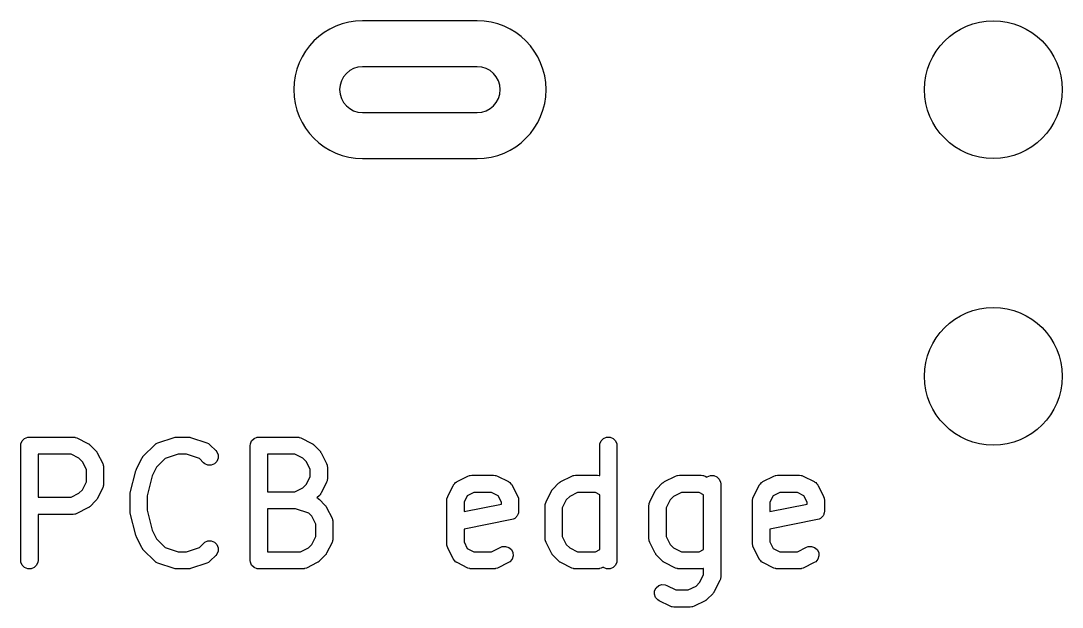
# Model space of a CAD drawing. Header units: inches. Extents: x 1.65 to 4.85, y -4.53 to -1.63.
# Drawn here: x 3.2134 to 3.5709, y -4.2722 to -4.0709 of the extents above; entities that cross this region are included whole.
import ezdxf

# ---------------------------------------------------------------- set-up
doc = ezdxf.new("R2010")
doc.units = ezdxf.units.IN
doc.header["$MEASUREMENT"] = 0
doc.layers.add('BLACK', color=250, linetype='CONTINUOUS')

msp = doc.modelspace()

# ---------------------------------------------------------------- linework, layer by layer
at = {"layer": 'BLACK', "linetype": 'CONTINUOUS'}
for p, q in [((3.37008, -4.07087), (3.33071, -4.07087)), ((3.37008, -4.08661), (3.33071, -4.08661)), ((3.33071, -4.10236), (3.37008, -4.10236)), ((3.33071, -4.11811), (3.37008, -4.11811)), ((3.21389, -4.21508), (3.21471, -4.21427)), ((3.21471, -4.21427), (3.21577, -4.21383)), ((3.21577, -4.21383), (3.21635, -4.21377)), ((3.21635, -4.21377), (3.23135, -4.21377)), ((3.23135, -4.21377), (3.23192, -4.21383)), ((3.23192, -4.21383), (3.23202, -4.21387)), ((3.23202, -4.21387), (3.23213, -4.21388)), ((3.23213, -4.21388), (3.23267, -4.21408)), ((3.23267, -4.21408), (3.23642, -4.21596)), ((3.26041, -4.2158), (3.26603, -4.21392)), ((3.26603, -4.21392), (3.26632, -4.21386)), ((3.26632, -4.21386), (3.26639, -4.21383)), ((3.26639, -4.21383), (3.26649, -4.21382)), ((3.26649, -4.21382), (3.2666, -4.2138)), ((3.2666, -4.2138), (3.26667, -4.2138)), ((3.26667, -4.2138), (3.26697, -4.21377)), ((3.26697, -4.21377), (3.27072, -4.21377)), ((3.27072, -4.21377), (3.27101, -4.2138)), ((3.27101, -4.2138), (3.27109, -4.2138)), ((3.27109, -4.2138), (3.27119, -4.21382)), ((3.27119, -4.21382), (3.27129, -4.21383)), ((3.27129, -4.21383), (3.27136, -4.21386)), ((3.27136, -4.21386), (3.27165, -4.21392)), ((3.27165, -4.21392), (3.27727, -4.2158)), ((3.29263, -4.21508), (3.29345, -4.21427)), ((3.29345, -4.21427), (3.29451, -4.21383)), ((3.29451, -4.21383), (3.29509, -4.21377)), ((3.29509, -4.21377), (3.30821, -4.21377)), ((3.30821, -4.21377), (3.30879, -4.21383)), ((3.30879, -4.21383), (3.30889, -4.21387)), ((3.30889, -4.21387), (3.30899, -4.21388)), ((3.30899, -4.21388), (3.30953, -4.21408)), ((3.30953, -4.21408), (3.31328, -4.21596)), ((3.41262, -4.21508), (3.41343, -4.21427)), ((3.41343, -4.21427), (3.4145, -4.21383)), ((3.4145, -4.21383), (3.41565, -4.21383)), ((3.41565, -4.21383), (3.41671, -4.21427)), ((3.41671, -4.21427), (3.41753, -4.21508)), ((3.2134, -4.21673), (3.21345, -4.21615)), ((3.2134, -4.2561), (3.2134, -4.21673)), ((3.21345, -4.21615), (3.21389, -4.21508)), ((3.23642, -4.21596), (3.23666, -4.21611)), ((3.23666, -4.21611), (3.23674, -4.21614)), ((3.23674, -4.21614), (3.23682, -4.21621)), ((3.23682, -4.21621), (3.23691, -4.21627)), ((3.23691, -4.21627), (3.23696, -4.21633)), ((3.23696, -4.21633), (3.23718, -4.21651)), ((3.23718, -4.21651), (3.23906, -4.21839)), ((3.2555, -4.22026), (3.25925, -4.21651)), ((3.25925, -4.21651), (3.2597, -4.21614)), ((3.2597, -4.21614), (3.2598, -4.2161)), ((3.2598, -4.2161), (3.25988, -4.21603)), ((3.25988, -4.21603), (3.26041, -4.2158)), ((3.27727, -4.2158), (3.2778, -4.21603)), ((3.2778, -4.21603), (3.27788, -4.2161)), ((3.27788, -4.2161), (3.27798, -4.21614)), ((3.27798, -4.21614), (3.27843, -4.21651)), ((3.27843, -4.21651), (3.2803, -4.21839)), ((3.29214, -4.21673), (3.29219, -4.21615)), ((3.29214, -4.2561), (3.29214, -4.21673)), ((3.29219, -4.21615), (3.29263, -4.21508)), ((3.31328, -4.21596), (3.31353, -4.21611)), ((3.31353, -4.21611), (3.3136, -4.21614)), ((3.3136, -4.21614), (3.31368, -4.21621)), ((3.31368, -4.21621), (3.31377, -4.21627)), ((3.31377, -4.21627), (3.31382, -4.21633)), ((3.31382, -4.21633), (3.31405, -4.21651)), ((3.31405, -4.21651), (3.31592, -4.21839)), ((3.41212, -4.21673), (3.41218, -4.21615)), ((3.41212, -4.22701), (3.41212, -4.21673)), ((3.41218, -4.21615), (3.41262, -4.21508)), ((3.41753, -4.21508), (3.41797, -4.21615)), ((3.41797, -4.21615), (3.41803, -4.21673)), ((3.41803, -4.21673), (3.41803, -4.2561)), ((3.23065, -4.21968), (3.2193, -4.21968)), ((3.2193, -4.21968), (3.2193, -4.23439)), ((3.23335, -4.22103), (3.23065, -4.21968)), ((3.23454, -4.22222), (3.23335, -4.22103)), ((3.23906, -4.21839), (3.23924, -4.21861)), ((3.23924, -4.21861), (3.2393, -4.21866)), ((3.2393, -4.21866), (3.23936, -4.21875)), ((3.23936, -4.21875), (3.23943, -4.21883)), ((3.23943, -4.21883), (3.23946, -4.21891)), ((3.23946, -4.21891), (3.23961, -4.21915)), ((3.23961, -4.21915), (3.24149, -4.2229)), ((3.25308, -4.22478), (3.25495, -4.22103)), ((3.25495, -4.22103), (3.25511, -4.22078)), ((3.25511, -4.22078), (3.25514, -4.22071)), ((3.25514, -4.22071), (3.2552, -4.22063)), ((3.2552, -4.22063), (3.25526, -4.22054)), ((3.25526, -4.22054), (3.25532, -4.22049)), ((3.25532, -4.22049), (3.2555, -4.22026)), ((3.26294, -4.22118), (3.26002, -4.2241)), ((3.26745, -4.21968), (3.26294, -4.22118)), ((3.27024, -4.21968), (3.26745, -4.21968)), ((3.27475, -4.22118), (3.27024, -4.21968)), ((3.27613, -4.22256), (3.27475, -4.22118)), ((3.2803, -4.21839), (3.28067, -4.21883)), ((3.28067, -4.21883), (3.28111, -4.2199)), ((3.28111, -4.22105), (3.28067, -4.22212)), ((3.28111, -4.2199), (3.28111, -4.22105)), ((3.30751, -4.21968), (3.29804, -4.21968)), ((3.29804, -4.21968), (3.29804, -4.23252)), ((3.31021, -4.22103), (3.30751, -4.21968)), ((3.31141, -4.22222), (3.31021, -4.22103)), ((3.31592, -4.21839), (3.31611, -4.21861)), ((3.31611, -4.21861), (3.31617, -4.21866)), ((3.31617, -4.21866), (3.31622, -4.21875)), ((3.31622, -4.21875), (3.31629, -4.21883)), ((3.31629, -4.21883), (3.31632, -4.21891)), ((3.31632, -4.21891), (3.31648, -4.21915)), ((3.31648, -4.21915), (3.31835, -4.2229)), ((3.23589, -4.22492), (3.23454, -4.22222)), ((3.23589, -4.22915), (3.23589, -4.22492)), ((3.24149, -4.2229), (3.24169, -4.22344)), ((3.24169, -4.22344), (3.2417, -4.22355)), ((3.2417, -4.22355), (3.24174, -4.22365)), ((3.24174, -4.22365), (3.2418, -4.22422)), ((3.2418, -4.22422), (3.2418, -4.22985)), ((3.25287, -4.22532), (3.25296, -4.22508)), ((3.25296, -4.22508), (3.25305, -4.22484)), ((3.25305, -4.22484), (3.25306, -4.22482)), ((3.25306, -4.22482), (3.25308, -4.22478)), ((3.26002, -4.2241), (3.2585, -4.22713)), ((3.27657, -4.22293), (3.27613, -4.22256)), ((3.27764, -4.22337), (3.27657, -4.22293)), ((3.27879, -4.22337), (3.27764, -4.22337)), ((3.27986, -4.22293), (3.27879, -4.22337)), ((3.28067, -4.22212), (3.27986, -4.22293)), ((3.31276, -4.22492), (3.31141, -4.22222)), ((3.31276, -4.22728), (3.31276, -4.22492)), ((3.31835, -4.2229), (3.31856, -4.22344)), ((3.31856, -4.22344), (3.31857, -4.22355)), ((3.31857, -4.22355), (3.31861, -4.22365)), ((3.31861, -4.22365), (3.31866, -4.22422)), ((3.31866, -4.22422), (3.31866, -4.22797)), ((3.25098, -4.23288), (3.25285, -4.22538)), ((3.25285, -4.22538), (3.25287, -4.22534)), ((3.25287, -4.22534), (3.25287, -4.22532)), ((3.2585, -4.22713), (3.2568, -4.23396)), ((3.31141, -4.22997), (3.31276, -4.22728)), ((3.31856, -4.22875), (3.31835, -4.22929)), ((3.31857, -4.22865), (3.31856, -4.22875)), ((3.31861, -4.22855), (3.31857, -4.22865)), ((3.31866, -4.22797), (3.31861, -4.22855)), ((3.36313, -4.22908), (3.36688, -4.22721)), ((3.36688, -4.22721), (3.36742, -4.227)), ((3.36742, -4.227), (3.36753, -4.22699)), ((3.36753, -4.22699), (3.36763, -4.22695)), ((3.36763, -4.22695), (3.3682, -4.2269)), ((3.3682, -4.2269), (3.3757, -4.2269)), ((3.3757, -4.2269), (3.37628, -4.22695)), ((3.37628, -4.22695), (3.37638, -4.22699)), ((3.37638, -4.22699), (3.37648, -4.227)), ((3.37648, -4.227), (3.37702, -4.22721)), ((3.37702, -4.22721), (3.38077, -4.22908)), ((3.39875, -4.22908), (3.4025, -4.22721)), ((3.4025, -4.22721), (3.40304, -4.227)), ((3.40304, -4.227), (3.40315, -4.22699)), ((3.40315, -4.22699), (3.40325, -4.22695)), ((3.40325, -4.22695), (3.40382, -4.2269)), ((3.40382, -4.2269), (3.41132, -4.2269)), ((3.41132, -4.2269), (3.4119, -4.22695)), ((3.4119, -4.22695), (3.412, -4.22699)), ((3.412, -4.22699), (3.4121, -4.227)), ((3.4121, -4.227), (3.41212, -4.22701)), ((3.43438, -4.22908), (3.43812, -4.22721)), ((3.43812, -4.22721), (3.43867, -4.227)), ((3.43867, -4.227), (3.43877, -4.22699)), ((3.43877, -4.22699), (3.43887, -4.22695)), ((3.43887, -4.22695), (3.43945, -4.2269)), ((3.43945, -4.2269), (3.44694, -4.2269)), ((3.44694, -4.2269), (3.44752, -4.22695)), ((3.44752, -4.22695), (3.44762, -4.22699)), ((3.44762, -4.22699), (3.44772, -4.227)), ((3.44772, -4.227), (3.44826, -4.22721)), ((3.44826, -4.22721), (3.44891, -4.22753)), ((3.44891, -4.22753), (3.44905, -4.22739)), ((3.44905, -4.22739), (3.45012, -4.22695)), ((3.45012, -4.22695), (3.45127, -4.22695)), ((3.45127, -4.22695), (3.45233, -4.22739)), ((3.45233, -4.22739), (3.45315, -4.22821)), ((3.45315, -4.22821), (3.45359, -4.22927)), ((3.46812, -4.22908), (3.47187, -4.22721)), ((3.47187, -4.22721), (3.47241, -4.227)), ((3.47241, -4.227), (3.47252, -4.22699)), ((3.47252, -4.22699), (3.47261, -4.22695)), ((3.47261, -4.22695), (3.47319, -4.2269)), ((3.47319, -4.2269), (3.48069, -4.2269)), ((3.48069, -4.2269), (3.48127, -4.22695)), ((3.48127, -4.22695), (3.48136, -4.22699)), ((3.48136, -4.22699), (3.48147, -4.227)), ((3.48147, -4.227), (3.48201, -4.22721)), ((3.48201, -4.22721), (3.48576, -4.22908)), ((3.23335, -4.23305), (3.23454, -4.23185)), ((3.23454, -4.23185), (3.23589, -4.22915)), ((3.24149, -4.23117), (3.23961, -4.23492)), ((3.24169, -4.23063), (3.24149, -4.23117)), ((3.2417, -4.23052), (3.24169, -4.23063)), ((3.24174, -4.23042), (3.2417, -4.23052)), ((3.2418, -4.22985), (3.24174, -4.23042)), ((3.30751, -4.23252), (3.31021, -4.23117)), ((3.31021, -4.23117), (3.31141, -4.22997)), ((3.31835, -4.22929), (3.31648, -4.23304)), ((3.35994, -4.23415), (3.36181, -4.2304)), ((3.36181, -4.2304), (3.36187, -4.23031)), ((3.36187, -4.23031), (3.36189, -4.23026)), ((3.36189, -4.23026), (3.36194, -4.2302)), ((3.36194, -4.2302), (3.36212, -4.22991)), ((3.36212, -4.22991), (3.3624, -4.22967)), ((3.3624, -4.22967), (3.36264, -4.22939)), ((3.36264, -4.22939), (3.36294, -4.22921)), ((3.36294, -4.22921), (3.36299, -4.22916)), ((3.36299, -4.22916), (3.36304, -4.22914)), ((3.36304, -4.22914), (3.36313, -4.22908)), ((3.38077, -4.22908), (3.38087, -4.22914)), ((3.38087, -4.22914), (3.38091, -4.22916)), ((3.38091, -4.22916), (3.38097, -4.22921)), ((3.38097, -4.22921), (3.38126, -4.22939)), ((3.38126, -4.22939), (3.38151, -4.22967)), ((3.38151, -4.22967), (3.38179, -4.22991)), ((3.38179, -4.22991), (3.38197, -4.2302)), ((3.38197, -4.2302), (3.38202, -4.23026)), ((3.38202, -4.23026), (3.38203, -4.23031)), ((3.38203, -4.23031), (3.38209, -4.2304)), ((3.38209, -4.2304), (3.38397, -4.23415)), ((3.39368, -4.23603), (3.39556, -4.23228)), ((3.39556, -4.23228), (3.39572, -4.23203)), ((3.39572, -4.23203), (3.39575, -4.23196)), ((3.39575, -4.23196), (3.39581, -4.23188)), ((3.39581, -4.23188), (3.39587, -4.23179)), ((3.39587, -4.23179), (3.39593, -4.23174)), ((3.39593, -4.23174), (3.39611, -4.23151)), ((3.39611, -4.23151), (3.39799, -4.22964)), ((3.39799, -4.22964), (3.39821, -4.22945)), ((3.39821, -4.22945), (3.39826, -4.22939)), ((3.39826, -4.22939), (3.39835, -4.22933)), ((3.39835, -4.22933), (3.39843, -4.22927)), ((3.39843, -4.22927), (3.39851, -4.22924)), ((3.39851, -4.22924), (3.39875, -4.22908)), ((3.4293, -4.23603), (3.43118, -4.23228)), ((3.43118, -4.23228), (3.43134, -4.23203)), ((3.43134, -4.23203), (3.43137, -4.23196)), ((3.43137, -4.23196), (3.43143, -4.23188)), ((3.43143, -4.23188), (3.43149, -4.23179)), ((3.43149, -4.23179), (3.43155, -4.23174)), ((3.43155, -4.23174), (3.43173, -4.23151)), ((3.43173, -4.23151), (3.43361, -4.22964)), ((3.43361, -4.22964), (3.43383, -4.22945)), ((3.43383, -4.22945), (3.43389, -4.22939)), ((3.43389, -4.22939), (3.43397, -4.22933)), ((3.43397, -4.22933), (3.43406, -4.22927)), ((3.43406, -4.22927), (3.43413, -4.22924)), ((3.43413, -4.22924), (3.43438, -4.22908)), ((3.45359, -4.22927), (3.45365, -4.22985)), ((3.45365, -4.22985), (3.45365, -4.26172)), ((3.46493, -4.23415), (3.4668, -4.2304)), ((3.4668, -4.2304), (3.46686, -4.23031)), ((3.46686, -4.23031), (3.46688, -4.23026)), ((3.46688, -4.23026), (3.46693, -4.2302)), ((3.46693, -4.2302), (3.46711, -4.22991)), ((3.46711, -4.22991), (3.46739, -4.22967)), ((3.46739, -4.22967), (3.46763, -4.22939)), ((3.46763, -4.22939), (3.46792, -4.22921)), ((3.46792, -4.22921), (3.46798, -4.22916)), ((3.46798, -4.22916), (3.46802, -4.22914)), ((3.46802, -4.22914), (3.46812, -4.22908)), ((3.48576, -4.22908), (3.48586, -4.22914)), ((3.48586, -4.22914), (3.4859, -4.22916)), ((3.4859, -4.22916), (3.48596, -4.22921)), ((3.48596, -4.22921), (3.48625, -4.22939)), ((3.48625, -4.22939), (3.48649, -4.22967)), ((3.48649, -4.22967), (3.48677, -4.22991)), ((3.48677, -4.22991), (3.48696, -4.2302)), ((3.48696, -4.2302), (3.487, -4.23026)), ((3.487, -4.23026), (3.48702, -4.23031)), ((3.48702, -4.23031), (3.48708, -4.2304)), ((3.48708, -4.2304), (3.48896, -4.23415)), ((3.2193, -4.23439), (3.23065, -4.23439)), ((3.23065, -4.23439), (3.23335, -4.23305)), ((3.23906, -4.23569), (3.23718, -4.23756)), ((3.23924, -4.23546), (3.23906, -4.23569)), ((3.2393, -4.23541), (3.23924, -4.23546)), ((3.23936, -4.23532), (3.2393, -4.23541)), ((3.23943, -4.23524), (3.23936, -4.23532)), ((3.23946, -4.23517), (3.23943, -4.23524)), ((3.23961, -4.23492), (3.23946, -4.23517)), ((3.25089, -4.23345), (3.25093, -4.23324)), ((3.2509, -4.2335), (3.25089, -4.23345)), ((3.25089, -4.2336), (3.2509, -4.2335)), ((3.25089, -4.23922), (3.25089, -4.2336)), ((3.25093, -4.23324), (3.25095, -4.23302)), ((3.25095, -4.23302), (3.25096, -4.23298)), ((3.25096, -4.23298), (3.25098, -4.23288)), ((3.2568, -4.23396), (3.2568, -4.23886)), ((3.29804, -4.23252), (3.30751, -4.23252)), ((3.31592, -4.23381), (3.31506, -4.23468)), ((3.31506, -4.23468), (3.3153, -4.23478)), ((3.3153, -4.23478), (3.31538, -4.23485)), ((3.31538, -4.23485), (3.31548, -4.23489)), ((3.31548, -4.23489), (3.31592, -4.23526)), ((3.31611, -4.23358), (3.31592, -4.23381)), ((3.31592, -4.23526), (3.3178, -4.23713)), ((3.31617, -4.23353), (3.31611, -4.23358)), ((3.31622, -4.23344), (3.31617, -4.23353)), ((3.31629, -4.23336), (3.31622, -4.23344)), ((3.31632, -4.23329), (3.31629, -4.23336)), ((3.31648, -4.23304), (3.31632, -4.23329)), ((3.35963, -4.23547), (3.35968, -4.2349)), ((3.35963, -4.25047), (3.35963, -4.23547)), ((3.35968, -4.2349), (3.35972, -4.2348)), ((3.35972, -4.2348), (3.35973, -4.23469)), ((3.35973, -4.23469), (3.35994, -4.23415)), ((3.36666, -4.23392), (3.36553, -4.23617)), ((3.3689, -4.2328), (3.36666, -4.23392)), ((3.37501, -4.2328), (3.3689, -4.2328)), ((3.37725, -4.23392), (3.37501, -4.2328)), ((3.37837, -4.23617), (3.37725, -4.23392)), ((3.38397, -4.23415), (3.38418, -4.23469)), ((3.38418, -4.23469), (3.38418, -4.2348)), ((3.38418, -4.2348), (3.38422, -4.2349)), ((3.38422, -4.2349), (3.38428, -4.23547)), ((3.38428, -4.23547), (3.38428, -4.23922)), ((3.39348, -4.23657), (3.39368, -4.23603)), ((3.40063, -4.23535), (3.39928, -4.23804)), ((3.40182, -4.23415), (3.40063, -4.23535)), ((3.40452, -4.2328), (3.40182, -4.23415)), ((3.41063, -4.2328), (3.40452, -4.2328)), ((3.41212, -4.23355), (3.41063, -4.2328)), ((3.41212, -4.2524), (3.41212, -4.23355)), ((3.4291, -4.23657), (3.4293, -4.23603)), ((3.43625, -4.23535), (3.4349, -4.23804)), ((3.43744, -4.23415), (3.43625, -4.23535)), ((3.44014, -4.2328), (3.43744, -4.23415)), ((3.44625, -4.2328), (3.44014, -4.2328)), ((3.44774, -4.23355), (3.44625, -4.2328)), ((3.44774, -4.2524), (3.44774, -4.23355)), ((3.46461, -4.23547), (3.46467, -4.2349)), ((3.46461, -4.25047), (3.46461, -4.23547)), ((3.46467, -4.2349), (3.46471, -4.2348)), ((3.46471, -4.2348), (3.46472, -4.23469)), ((3.46472, -4.23469), (3.46493, -4.23415)), ((3.47164, -4.23392), (3.47052, -4.23617)), ((3.47389, -4.2328), (3.47164, -4.23392)), ((3.47999, -4.2328), (3.47389, -4.2328)), ((3.48224, -4.23392), (3.47999, -4.2328)), ((3.48336, -4.23617), (3.48224, -4.23392)), ((3.48896, -4.23415), (3.48916, -4.23469)), ((3.48916, -4.23469), (3.48917, -4.2348)), ((3.48917, -4.2348), (3.48921, -4.2349)), ((3.48921, -4.2349), (3.48927, -4.23547)), ((3.48927, -4.23547), (3.48927, -4.23922)), ((3.23642, -4.23811), (3.23267, -4.23999)), ((3.23666, -4.23796), (3.23642, -4.23811)), ((3.23674, -4.23793), (3.23666, -4.23796)), ((3.23682, -4.23786), (3.23674, -4.23793)), ((3.23691, -4.23781), (3.23682, -4.23786)), ((3.23696, -4.23775), (3.23691, -4.23781)), ((3.23718, -4.23756), (3.23696, -4.23775)), ((3.2509, -4.23932), (3.25089, -4.23922)), ((3.25089, -4.23937), (3.2509, -4.23932)), ((3.25093, -4.23958), (3.25089, -4.23937)), ((3.25095, -4.2398), (3.25093, -4.23958)), ((3.2568, -4.23886), (3.2585, -4.24569)), ((3.30773, -4.23843), (3.29804, -4.23843)), ((3.29804, -4.23843), (3.29804, -4.25314)), ((3.31224, -4.23993), (3.30773, -4.23843)), ((3.3178, -4.23713), (3.31798, -4.23736)), ((3.31798, -4.23736), (3.31804, -4.23741)), ((3.31804, -4.23741), (3.3181, -4.2375)), ((3.3181, -4.2375), (3.31817, -4.23758)), ((3.31817, -4.23758), (3.3182, -4.23765)), ((3.3182, -4.23765), (3.31835, -4.2379)), ((3.31835, -4.2379), (3.32023, -4.24165)), ((3.36553, -4.23617), (3.36553, -4.23937)), ((3.36553, -4.23937), (3.37837, -4.2368)), ((3.37837, -4.2368), (3.37837, -4.23617)), ((3.38428, -4.23922), (3.38422, -4.2398)), ((3.39337, -4.23735), (3.39343, -4.23677)), ((3.39337, -4.2486), (3.39337, -4.23735)), ((3.39343, -4.23677), (3.39347, -4.23667)), ((3.39347, -4.23667), (3.39348, -4.23657)), ((3.39928, -4.23804), (3.39928, -4.2479)), ((3.42899, -4.23735), (3.42905, -4.23677)), ((3.42899, -4.2486), (3.42899, -4.23735)), ((3.42905, -4.23677), (3.42909, -4.23667)), ((3.42909, -4.23667), (3.4291, -4.23657)), ((3.4349, -4.23804), (3.4349, -4.2479)), ((3.47052, -4.23617), (3.47052, -4.23937)), ((3.47052, -4.23937), (3.48336, -4.2368)), ((3.48336, -4.2368), (3.48336, -4.23617)), ((3.48927, -4.23922), (3.48921, -4.2398)), ((3.23135, -4.2403), (3.2193, -4.2403)), ((3.2193, -4.2403), (3.2193, -4.2561)), ((3.23192, -4.24024), (3.23135, -4.2403)), ((3.23202, -4.2402), (3.23192, -4.24024)), ((3.23213, -4.2402), (3.23202, -4.2402)), ((3.23267, -4.23999), (3.23213, -4.2402)), ((3.25096, -4.23984), (3.25095, -4.2398)), ((3.25098, -4.23994), (3.25096, -4.23984)), ((3.25285, -4.24744), (3.25098, -4.23994)), ((3.31328, -4.24097), (3.31224, -4.23993)), ((3.31463, -4.24367), (3.31328, -4.24097)), ((3.32023, -4.24165), (3.32043, -4.24219)), ((3.32043, -4.24219), (3.32044, -4.2423)), ((3.32044, -4.2423), (3.32048, -4.2424)), ((3.32048, -4.2424), (3.32054, -4.24297)), ((3.32054, -4.24297), (3.32054, -4.2486)), ((3.38191, -4.24212), (3.36553, -4.24539)), ((3.38246, -4.24195), (3.38191, -4.24212)), ((3.3827, -4.24179), (3.38246, -4.24195)), ((3.38297, -4.24168), (3.3827, -4.24179)), ((3.38317, -4.24147), (3.38297, -4.24168)), ((3.38342, -4.24131), (3.38317, -4.24147)), ((3.38358, -4.24107), (3.38342, -4.24131)), ((3.38378, -4.24086), (3.38358, -4.24107)), ((3.38389, -4.24059), (3.38378, -4.24086)), ((3.38406, -4.24035), (3.38389, -4.24059)), ((3.38411, -4.24007), (3.38406, -4.24035)), ((3.38422, -4.2398), (3.38411, -4.24007)), ((3.48689, -4.24212), (3.47052, -4.24539)), ((3.48745, -4.24195), (3.48689, -4.24212)), ((3.48769, -4.24179), (3.48745, -4.24195)), ((3.48795, -4.24168), (3.48769, -4.24179)), ((3.48816, -4.24147), (3.48795, -4.24168)), ((3.4884, -4.24131), (3.48816, -4.24147)), ((3.48856, -4.24107), (3.4884, -4.24131)), ((3.48877, -4.24086), (3.48856, -4.24107)), ((3.48888, -4.24059), (3.48877, -4.24086)), ((3.48904, -4.24035), (3.48888, -4.24059)), ((3.4891, -4.24007), (3.48904, -4.24035)), ((3.48921, -4.2398), (3.4891, -4.24007)), ((3.2585, -4.24569), (3.26002, -4.24872)), ((3.31463, -4.2479), (3.31463, -4.24367)), ((3.36553, -4.24539), (3.36553, -4.24977)), ((3.47052, -4.24539), (3.47052, -4.24977)), ((3.25287, -4.24748), (3.25285, -4.24744)), ((3.25287, -4.2475), (3.25287, -4.24748)), ((3.25296, -4.24774), (3.25287, -4.2475)), ((3.25305, -4.24798), (3.25296, -4.24774)), ((3.25306, -4.248), (3.25305, -4.24798)), ((3.25308, -4.24804), (3.25306, -4.248)), ((3.25495, -4.25179), (3.25308, -4.24804)), ((3.26002, -4.24872), (3.26294, -4.25164)), ((3.27475, -4.25164), (3.27613, -4.25026)), ((3.27613, -4.25026), (3.27657, -4.24989)), ((3.27657, -4.24989), (3.27764, -4.24945)), ((3.27764, -4.24945), (3.27879, -4.24945)), ((3.27879, -4.24945), (3.27986, -4.24989)), ((3.27986, -4.24989), (3.28067, -4.25071)), ((3.31328, -4.2506), (3.31463, -4.2479)), ((3.32023, -4.24992), (3.31835, -4.25367)), ((3.32043, -4.24938), (3.32023, -4.24992)), ((3.32044, -4.24927), (3.32043, -4.24938)), ((3.32048, -4.24917), (3.32044, -4.24927)), ((3.32054, -4.2486), (3.32048, -4.24917)), ((3.36553, -4.24977), (3.36666, -4.25202)), ((3.39343, -4.24917), (3.39337, -4.2486)), ((3.39347, -4.24927), (3.39343, -4.24917)), ((3.39348, -4.24938), (3.39347, -4.24927)), ((3.39368, -4.24992), (3.39348, -4.24938)), ((3.39556, -4.25367), (3.39368, -4.24992)), ((3.39928, -4.2479), (3.40063, -4.2506)), ((3.42905, -4.24917), (3.42899, -4.2486)), ((3.42909, -4.24927), (3.42905, -4.24917)), ((3.4291, -4.24938), (3.42909, -4.24927)), ((3.4293, -4.24992), (3.4291, -4.24938)), ((3.43118, -4.25367), (3.4293, -4.24992)), ((3.4349, -4.2479), (3.43625, -4.2506)), ((3.47052, -4.24977), (3.47164, -4.25202)), ((3.25511, -4.25204), (3.25495, -4.25179)), ((3.25514, -4.25211), (3.25511, -4.25204)), ((3.2552, -4.25219), (3.25514, -4.25211)), ((3.25526, -4.25228), (3.2552, -4.25219)), ((3.25532, -4.25233), (3.25526, -4.25228)), ((3.2555, -4.25256), (3.25532, -4.25233)), ((3.25925, -4.25631), (3.2555, -4.25256)), ((3.26294, -4.25164), (3.26745, -4.25314)), ((3.26745, -4.25314), (3.27024, -4.25314)), ((3.27024, -4.25314), (3.27475, -4.25164)), ((3.28067, -4.25071), (3.28111, -4.25177)), ((3.28111, -4.25292), (3.28067, -4.25399)), ((3.28111, -4.25177), (3.28111, -4.25292)), ((3.29804, -4.25314), (3.30939, -4.25314)), ((3.30939, -4.25314), (3.31209, -4.25179)), ((3.31209, -4.25179), (3.31328, -4.2506)), ((3.31835, -4.25367), (3.3182, -4.25391)), ((3.35968, -4.25105), (3.35963, -4.25047)), ((3.35972, -4.25114), (3.35968, -4.25105)), ((3.35973, -4.25125), (3.35972, -4.25114)), ((3.35994, -4.25179), (3.35973, -4.25125)), ((3.36181, -4.25554), (3.35994, -4.25179)), ((3.36666, -4.25202), (3.3689, -4.25314)), ((3.3689, -4.25314), (3.37501, -4.25314)), ((3.37501, -4.25314), (3.37813, -4.25158)), ((3.37813, -4.25158), (3.37867, -4.25137)), ((3.37867, -4.25137), (3.37982, -4.25129)), ((3.37982, -4.25129), (3.38091, -4.25166)), ((3.38091, -4.25166), (3.38179, -4.25241)), ((3.38179, -4.25241), (3.3823, -4.25344)), ((3.3823, -4.25344), (3.38238, -4.25459)), ((3.39572, -4.25391), (3.39556, -4.25367)), ((3.40063, -4.2506), (3.40182, -4.25179)), ((3.40182, -4.25179), (3.40452, -4.25314)), ((3.40452, -4.25314), (3.41063, -4.25314)), ((3.41063, -4.25314), (3.41212, -4.2524)), ((3.43134, -4.25391), (3.43118, -4.25367)), ((3.43625, -4.2506), (3.43744, -4.25179)), ((3.43744, -4.25179), (3.44014, -4.25314)), ((3.44014, -4.25314), (3.44625, -4.25314)), ((3.44625, -4.25314), (3.44774, -4.2524)), ((3.46467, -4.25105), (3.46461, -4.25047)), ((3.46471, -4.25114), (3.46467, -4.25105)), ((3.46472, -4.25125), (3.46471, -4.25114)), ((3.46493, -4.25179), (3.46472, -4.25125)), ((3.4668, -4.25554), (3.46493, -4.25179)), ((3.47164, -4.25202), (3.47389, -4.25314)), ((3.47389, -4.25314), (3.47999, -4.25314)), ((3.47999, -4.25314), (3.48312, -4.25158)), ((3.48312, -4.25158), (3.48366, -4.25137)), ((3.48366, -4.25137), (3.48481, -4.25129)), ((3.48481, -4.25129), (3.4859, -4.25166)), ((3.4859, -4.25166), (3.48677, -4.25241)), ((3.48677, -4.25241), (3.48729, -4.25344)), ((3.48729, -4.25344), (3.48737, -4.25459)), ((3.21345, -4.25667), (3.2134, -4.2561)), ((3.21389, -4.25774), (3.21345, -4.25667)), ((3.21924, -4.25667), (3.2188, -4.25774)), ((3.2193, -4.2561), (3.21924, -4.25667)), ((3.2597, -4.25668), (3.25925, -4.25631)), ((3.2598, -4.25672), (3.2597, -4.25668)), ((3.25988, -4.25679), (3.2598, -4.25672)), ((3.26041, -4.25702), (3.25988, -4.25679)), ((3.26603, -4.2589), (3.26041, -4.25702)), ((3.27727, -4.25702), (3.27165, -4.2589)), ((3.2778, -4.25679), (3.27727, -4.25702)), ((3.27788, -4.25672), (3.2778, -4.25679)), ((3.27798, -4.25668), (3.27788, -4.25672)), ((3.27843, -4.25631), (3.27798, -4.25668)), ((3.2803, -4.25443), (3.27843, -4.25631)), ((3.28067, -4.25399), (3.2803, -4.25443)), ((3.29219, -4.25667), (3.29214, -4.2561)), ((3.29263, -4.25774), (3.29219, -4.25667)), ((3.31516, -4.25686), (3.31141, -4.25874)), ((3.3154, -4.25671), (3.31516, -4.25686)), ((3.31548, -4.25668), (3.3154, -4.25671)), ((3.31556, -4.25661), (3.31548, -4.25668)), ((3.31565, -4.25655), (3.31556, -4.25661)), ((3.3157, -4.25649), (3.31565, -4.25655)), ((3.31592, -4.25631), (3.3157, -4.25649)), ((3.3178, -4.25443), (3.31592, -4.25631)), ((3.31798, -4.25421), (3.3178, -4.25443)), ((3.31804, -4.25416), (3.31798, -4.25421)), ((3.3181, -4.25407), (3.31804, -4.25416)), ((3.31817, -4.25399), (3.3181, -4.25407)), ((3.3182, -4.25391), (3.31817, -4.25399)), ((3.36187, -4.25564), (3.36181, -4.25554)), ((3.36189, -4.25568), (3.36187, -4.25564)), ((3.36194, -4.25574), (3.36189, -4.25568)), ((3.36212, -4.25603), (3.36194, -4.25574)), ((3.3624, -4.25627), (3.36212, -4.25603)), ((3.36264, -4.25655), (3.3624, -4.25627)), ((3.36294, -4.25674), (3.36264, -4.25655)), ((3.36299, -4.25679), (3.36294, -4.25674)), ((3.36304, -4.2568), (3.36299, -4.25679)), ((3.36313, -4.25686), (3.36304, -4.2568)), ((3.36688, -4.25874), (3.36313, -4.25686)), ((3.38077, -4.25686), (3.37702, -4.25874)), ((3.38126, -4.25655), (3.38077, -4.25686)), ((3.38202, -4.25568), (3.38126, -4.25655)), ((3.38238, -4.25459), (3.38202, -4.25568)), ((3.39575, -4.25399), (3.39572, -4.25391)), ((3.39581, -4.25407), (3.39575, -4.25399)), ((3.39587, -4.25416), (3.39581, -4.25407)), ((3.39593, -4.25421), (3.39587, -4.25416)), ((3.39611, -4.25443), (3.39593, -4.25421)), ((3.39799, -4.25631), (3.39611, -4.25443)), ((3.39821, -4.25649), (3.39799, -4.25631)), ((3.39826, -4.25655), (3.39821, -4.25649)), ((3.39835, -4.25661), (3.39826, -4.25655)), ((3.39843, -4.25668), (3.39835, -4.25661)), ((3.39851, -4.25671), (3.39843, -4.25668)), ((3.39875, -4.25686), (3.39851, -4.25671)), ((3.4025, -4.25874), (3.39875, -4.25686)), ((3.41797, -4.25667), (3.41753, -4.25774)), ((3.41803, -4.2561), (3.41797, -4.25667)), ((3.43137, -4.25399), (3.43134, -4.25391)), ((3.43143, -4.25407), (3.43137, -4.25399)), ((3.43149, -4.25416), (3.43143, -4.25407)), ((3.43155, -4.25421), (3.43149, -4.25416)), ((3.43173, -4.25443), (3.43155, -4.25421)), ((3.43361, -4.25631), (3.43173, -4.25443)), ((3.43383, -4.25649), (3.43361, -4.25631)), ((3.43389, -4.25655), (3.43383, -4.25649)), ((3.43397, -4.25661), (3.43389, -4.25655)), ((3.43406, -4.25668), (3.43397, -4.25661)), ((3.43413, -4.25671), (3.43406, -4.25668)), ((3.43438, -4.25686), (3.43413, -4.25671)), ((3.43812, -4.25874), (3.43438, -4.25686)), ((3.46686, -4.25564), (3.4668, -4.25554)), ((3.46688, -4.25568), (3.46686, -4.25564)), ((3.46693, -4.25574), (3.46688, -4.25568)), ((3.46711, -4.25603), (3.46693, -4.25574)), ((3.46739, -4.25627), (3.46711, -4.25603)), ((3.46763, -4.25655), (3.46739, -4.25627)), ((3.46792, -4.25674), (3.46763, -4.25655)), ((3.46798, -4.25679), (3.46792, -4.25674)), ((3.46802, -4.2568), (3.46798, -4.25679)), ((3.46812, -4.25686), (3.46802, -4.2568)), ((3.47187, -4.25874), (3.46812, -4.25686)), ((3.48576, -4.25686), (3.48201, -4.25874)), ((3.48625, -4.25655), (3.48576, -4.25686)), ((3.487, -4.25568), (3.48625, -4.25655)), ((3.48737, -4.25459), (3.487, -4.25568)), ((3.21471, -4.25855), (3.21389, -4.25774)), ((3.21577, -4.25899), (3.21471, -4.25855)), ((3.21692, -4.25899), (3.21577, -4.25899)), ((3.21799, -4.25855), (3.21692, -4.25899)), ((3.2188, -4.25774), (3.21799, -4.25855)), ((3.26632, -4.25896), (3.26603, -4.2589)), ((3.26639, -4.25899), (3.26632, -4.25896)), ((3.26649, -4.259), (3.26639, -4.25899)), ((3.2666, -4.25902), (3.26649, -4.259)), ((3.26667, -4.25902), (3.2666, -4.25902)), ((3.26697, -4.25905), (3.26667, -4.25902)), ((3.27072, -4.25905), (3.26697, -4.25905)), ((3.27101, -4.25902), (3.27072, -4.25905)), ((3.27109, -4.25902), (3.27101, -4.25902)), ((3.27119, -4.259), (3.27109, -4.25902)), ((3.27129, -4.25899), (3.27119, -4.259)), ((3.27136, -4.25896), (3.27129, -4.25899)), ((3.27165, -4.2589), (3.27136, -4.25896)), ((3.29345, -4.25855), (3.29263, -4.25774)), ((3.29451, -4.25899), (3.29345, -4.25855)), ((3.29509, -4.25905), (3.29451, -4.25899)), ((3.31009, -4.25905), (3.29509, -4.25905)), ((3.31066, -4.25899), (3.31009, -4.25905)), ((3.31076, -4.25895), (3.31066, -4.25899)), ((3.31087, -4.25894), (3.31076, -4.25895)), ((3.31141, -4.25874), (3.31087, -4.25894)), ((3.36742, -4.25894), (3.36688, -4.25874)), ((3.36753, -4.25895), (3.36742, -4.25894)), ((3.36763, -4.25899), (3.36753, -4.25895)), ((3.3682, -4.25905), (3.36763, -4.25899)), ((3.3757, -4.25905), (3.3682, -4.25905)), ((3.37628, -4.25899), (3.3757, -4.25905)), ((3.37638, -4.25895), (3.37628, -4.25899)), ((3.37648, -4.25894), (3.37638, -4.25895)), ((3.37702, -4.25874), (3.37648, -4.25894)), ((3.40304, -4.25894), (3.4025, -4.25874)), ((3.40315, -4.25895), (3.40304, -4.25894)), ((3.40325, -4.25899), (3.40315, -4.25895)), ((3.40382, -4.25905), (3.40325, -4.25899)), ((3.41132, -4.25905), (3.40382, -4.25905)), ((3.4119, -4.25899), (3.41132, -4.25905)), ((3.412, -4.25895), (3.4119, -4.25899)), ((3.4121, -4.25894), (3.412, -4.25895)), ((3.41264, -4.25874), (3.4121, -4.25894)), ((3.41329, -4.25841), (3.41264, -4.25874)), ((3.41343, -4.25855), (3.41329, -4.25841)), ((3.4145, -4.25899), (3.41343, -4.25855)), ((3.41565, -4.25899), (3.4145, -4.25899)), ((3.41671, -4.25855), (3.41565, -4.25899)), ((3.41753, -4.25774), (3.41671, -4.25855)), ((3.43867, -4.25894), (3.43812, -4.25874)), ((3.43877, -4.25895), (3.43867, -4.25894)), ((3.43887, -4.25899), (3.43877, -4.25895)), ((3.43945, -4.25905), (3.43887, -4.25899)), ((3.44694, -4.25905), (3.43945, -4.25905)), ((3.44639, -4.26372), (3.44774, -4.26102)), ((3.44752, -4.25899), (3.44694, -4.25905)), ((3.44762, -4.25895), (3.44752, -4.25899)), ((3.44772, -4.25894), (3.44762, -4.25895)), ((3.44774, -4.25894), (3.44772, -4.25894)), ((3.44774, -4.26102), (3.44774, -4.25894)), ((3.47241, -4.25894), (3.47187, -4.25874)), ((3.47252, -4.25895), (3.47241, -4.25894)), ((3.47261, -4.25899), (3.47252, -4.25895)), ((3.47319, -4.25905), (3.47261, -4.25899)), ((3.48069, -4.25905), (3.47319, -4.25905)), ((3.48127, -4.25899), (3.48069, -4.25905)), ((3.48136, -4.25895), (3.48127, -4.25899)), ((3.48147, -4.25894), (3.48136, -4.25895)), ((3.48201, -4.25874), (3.48147, -4.25894)), ((3.43236, -4.26478), (3.43345, -4.26441)), ((3.43345, -4.26441), (3.4346, -4.2645)), ((3.4346, -4.2645), (3.43514, -4.2647)), ((3.4452, -4.26492), (3.44639, -4.26372)), ((3.45333, -4.26304), (3.45146, -4.26679)), ((3.45354, -4.2625), (3.45333, -4.26304)), ((3.45355, -4.26239), (3.45354, -4.2625)), ((3.45359, -4.2623), (3.45355, -4.26239)), ((3.45365, -4.26172), (3.45359, -4.2623)), ((3.43089, -4.26771), (3.43097, -4.26656)), ((3.43126, -4.26881), (3.43089, -4.26771)), ((3.43097, -4.26656), (3.43149, -4.26553)), ((3.43149, -4.26553), (3.43236, -4.26478)), ((3.43514, -4.2647), (3.43827, -4.26627)), ((3.43827, -4.26627), (3.4425, -4.26627)), ((3.4425, -4.26627), (3.4452, -4.26492)), ((3.45091, -4.26756), (3.44903, -4.26943)), ((3.45109, -4.26733), (3.45091, -4.26756)), ((3.45115, -4.26728), (3.45109, -4.26733)), ((3.45121, -4.26719), (3.45115, -4.26728)), ((3.45127, -4.26711), (3.45121, -4.26719)), ((3.4513, -4.26704), (3.45127, -4.26711)), ((3.45146, -4.26679), (3.4513, -4.26704)), ((3.43201, -4.26968), (3.43126, -4.26881)), ((3.4325, -4.26998), (3.43201, -4.26968)), ((3.43625, -4.27186), (3.4325, -4.26998)), ((3.44826, -4.26998), (3.44452, -4.27186)), ((3.44851, -4.26983), (3.44826, -4.26998)), ((3.44858, -4.2698), (3.44851, -4.26983)), ((3.44867, -4.26973), (3.44858, -4.2698)), ((3.44875, -4.26968), (3.44867, -4.26973)), ((3.44881, -4.26962), (3.44875, -4.26968)), ((3.44903, -4.26943), (3.44881, -4.26962)), ((3.43679, -4.27207), (3.43625, -4.27186)), ((3.4369, -4.27207), (3.43679, -4.27207)), ((3.43699, -4.27211), (3.4369, -4.27207)), ((3.43757, -4.27217), (3.43699, -4.27211)), ((3.44319, -4.27217), (3.43757, -4.27217)), ((3.44377, -4.27211), (3.44319, -4.27217)), ((3.44387, -4.27207), (3.44377, -4.27211)), ((3.44397, -4.27207), (3.44387, -4.27207)), ((3.44452, -4.27186), (3.44397, -4.27207))]:
    msp.add_line(p, q, dxfattribs=at)
at = {"layer": 'BLACK'}
for centre in [(3.54724, -4.09449), (3.54724, -4.09449), (3.54724, -4.19291), (3.54724, -4.19291)]:
    msp.add_circle(centre, 0.02362, dxfattribs=at)
for centre, radius, start, end in [((3.33071, -4.09449), 0.02362, 90, 270), ((3.37008, -4.09449), 0.02362, -90, 90), ((3.33071, -4.09449), 0.00787, 90, 270), ((3.37008, -4.09449), 0.00787, -90, 90)]:
    msp.add_arc(centre, radius, start, end, dxfattribs=at)

doc.saveas('drawing.dxf')
